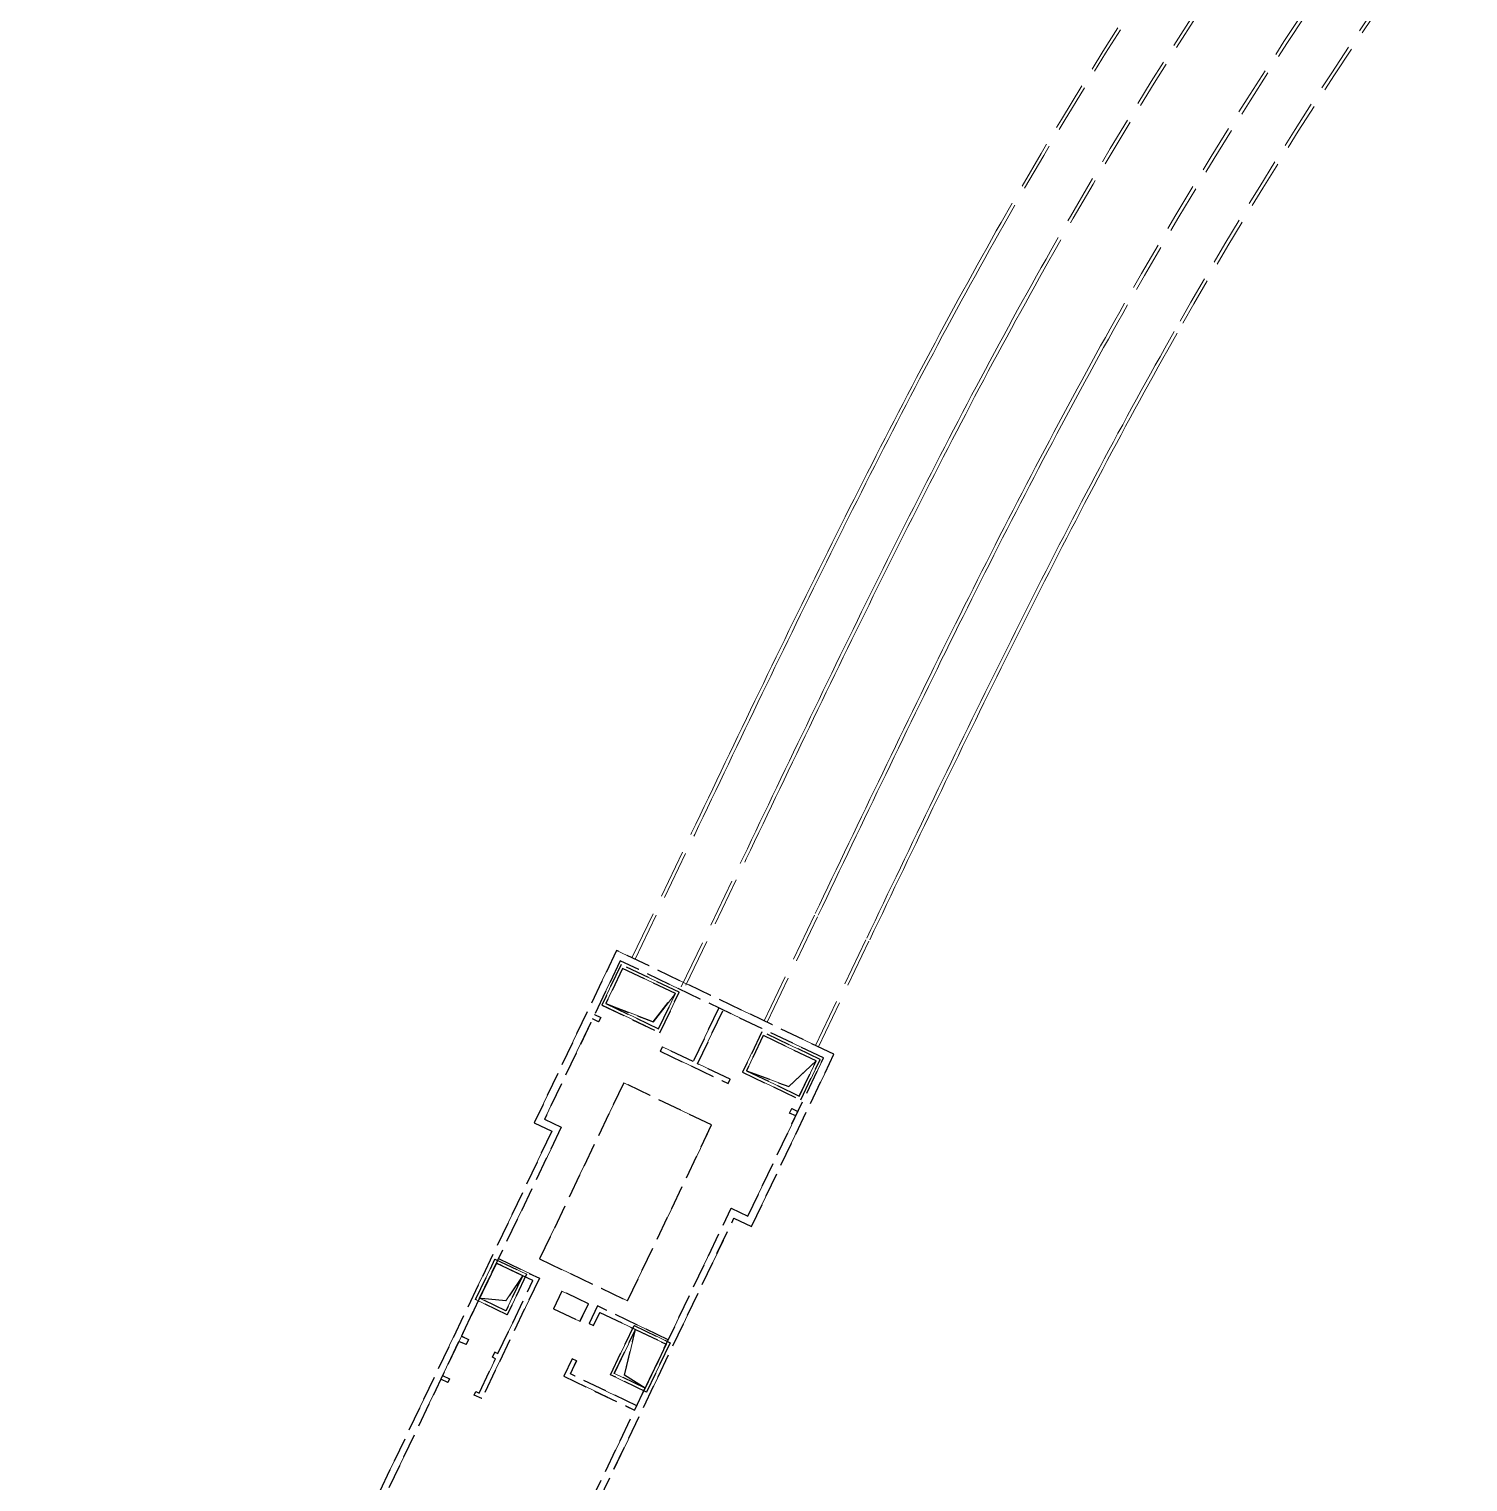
# Model space of a CAD drawing. Extents: x 0 to 531375, y 0 to 4335249.
# Drawn here: x 487414.3 to 487561.8, y 4323698 to 4323847.1 of the extents above; entities that cross this region are included whole.
import ezdxf

# ---------------------------------------------------------------- set-up
doc = ezdxf.new("R2010")
doc.units = 0
doc.linetypes.add('DASH', pattern=[0.35, 0.25, -0.1])
doc.layers.get('0').update_dxf_attribs({"lineweight": 15})
doc.layers.add('地铁', color=4, linetype='Continuous', lineweight=15)

# ---------------------------------------------------------------- blocks, each defined once
blk = doc.blocks.new('总图提取 2015 11 6')
at = {"layer": '地铁', "linetype": 'DASH', "lineweight": -3, "ltscale": 10}
for p, q in [((96515.68, 291337), (96507.23, 291319.31)), ((96537.97, 291326.35), (96515.68, 291337)), ((96516.06, 291335.93), (96508.3, 291319.69)), ((96516.15, 291335.55), (96514.17, 291331.4)), ((96516.29, 291335.15), (96514.57, 291331.54)), ((96536.9, 291325.97), (96516.06, 291335.93)), ((96522.11, 291332.71), (96516.15, 291335.55)), ((96521.71, 291332.57), (96516.29, 291335.15)), ((96519.44, 291329.68), (96521.71, 291332.57)), ((96519.98, 291328.96), (96521.71, 291332.57)), ((96520.13, 291328.56), (96522.11, 291332.71)), ((96513.43, 291330.43), (96514.06, 291330.13)), ((96514.17, 291331.4), (96520.13, 291328.56)), ((96514.57, 291331.54), (96519.98, 291328.96)), ((96514.57, 291331.54), (96519.44, 291329.68)), ((96526.16, 291331.1), (96523.53, 291325.6)), ((96523.98, 291325.38), (96526.61, 291330.89)), ((96513.84, 291329.68), (96513.21, 291329.98)), ((96514.06, 291330.13), (96513.84, 291329.68)), ((96530.59, 291328.66), (96528.61, 291324.51)), ((96530.73, 291328.26), (96529.01, 291324.65)), ((96536.55, 291325.81), (96530.59, 291328.66)), ((96536.15, 291325.67), (96530.73, 291328.26)), ((96520.38, 291327.11), (96520.16, 291326.66)), ((96520.16, 291326.66), (96527.11, 291323.34)), ((96523.53, 291325.6), (96520.38, 291327.11)), ((96529.14, 291309.73), (96536.9, 291325.97)), ((96529.52, 291308.67), (96537.97, 291326.35)), ((96527.32, 291323.79), (96523.98, 291325.38)), ((96528.61, 291324.51), (96534.56, 291321.66)), ((96529.01, 291324.65), (96534.42, 291322.06)), ((96529.01, 291324.65), (96533.34, 291323.04)), ((96533.34, 291323.04), (96536.15, 291325.67)), ((96534.42, 291322.06), (96536.15, 291325.67)), ((96534.56, 291321.66), (96536.55, 291325.81)), ((96516.41, 291323.41), (96507.79, 291305.36)), ((96525.43, 291319.1), (96516.41, 291323.41)), ((96527.11, 291323.34), (96527.32, 291323.79)), ((96533.42, 291320.32), (96533.64, 291320.77)), ((96534.06, 291320.02), (96533.42, 291320.32)), ((96533.64, 291320.77), (96534.27, 291320.47)), ((96509.04, 291318.45), (96455.43, 291206.25)), ((96510.01, 291318.87), (96455.8, 291205.41)), ((96507.23, 291319.31), (96509.04, 291318.45)), ((96508.3, 291319.69), (96510.01, 291318.87)), ((96516.81, 291301.05), (96525.43, 291319.1)), ((96484.35, 291220.39), (96527.43, 291310.55)), ((96485.24, 291220.63), (96527.71, 291309.53)), ((96527.43, 291310.55), (96529.14, 291309.73)), ((96527.71, 291309.53), (96529.52, 291308.67)), ((96501.23, 291301.18), (96503.21, 291305.33)), ((96503.21, 291305.33), (96506.46, 291303.78)), ((96503.57, 291305.38), (96507.76, 291303.38)), ((96507.79, 291305.36), (96516.81, 291301.05)), ((96503.35, 291304.93), (96499.77, 291297.44)), ((96501.63, 291301.32), (96503.35, 291304.93)), ((96503.35, 291304.93), (96506.06, 291303.64)), ((96507.1, 291303.14), (96503.35, 291304.93)), ((96506.06, 291303.64), (96504.32, 291301.04)), ((96506.06, 291303.64), (96504.33, 291300.03)), ((96506.46, 291303.78), (96504.47, 291299.63)), ((96507.76, 291303.38), (96501.86, 291291.02)), ((96503.52, 291295.65), (96507.1, 291303.14)), ((96510.08, 291302.05), (96509.22, 291300.24)), ((96512.79, 291300.76), (96510.08, 291302.05)), ((96504.47, 291299.63), (96501.23, 291301.18)), ((96504.33, 291300.03), (96501.63, 291301.32)), ((96504.32, 291301.04), (96501.63, 291301.32)), ((96511.92, 291298.95), (96512.79, 291300.76)), ((96509.22, 291300.24), (96511.92, 291298.95)), ((96513.72, 291300.53), (96512.86, 291298.73)), ((96513.31, 291298.51), (96513.95, 291299.87)), ((96520.98, 291297.06), (96513.72, 291300.53)), ((96513.95, 291299.87), (96520.77, 291296.61)), ((96512.86, 291298.73), (96513.31, 291298.51)), ((96515.05, 291293.47), (96517.47, 291298.52)), ((96515.45, 291293.61), (96517.61, 291298.12)), ((96516.49, 291293.44), (96517.61, 291298.12)), ((96517.47, 291298.52), (96521.17, 291296.75)), ((96517.61, 291298.12), (96520.77, 291296.61)), ((96499.51, 291296.9), (96497.83, 291293.38)), ((96500.24, 291296.56), (96499.51, 291296.9)), ((96499.77, 291297.44), (96500.5, 291297.1)), ((96500.5, 291297.1), (96500.24, 291296.56)), ((96520.77, 291296.61), (96517.75, 291290.3)), ((96520.77, 291296.61), (96518.61, 291292.1)), ((96521.17, 291296.75), (96518.75, 291291.7)), ((96501.58, 291291.59), (96503.26, 291295.11)), ((96502.94, 291295.26), (96503.2, 291295.8)), ((96503.26, 291295.11), (96502.94, 291295.26)), ((96503.2, 291295.8), (96503.52, 291295.65)), ((96511.13, 291295.12), (96510.27, 291293.31)), ((96510.94, 291293.55), (96511.58, 291294.9)), ((96511.58, 291294.9), (96511.13, 291295.12)), ((96497.83, 291293.38), (96498.56, 291293.04)), ((96510.27, 291293.31), (96517.53, 291289.84)), ((96517.75, 291290.3), (96510.94, 291293.55)), ((96518.75, 291291.7), (96515.05, 291293.47)), ((96518.61, 291292.1), (96515.45, 291293.61)), ((96518.61, 291292.1), (96516.49, 291293.44)), ((96498.38, 291292.68), (96497.66, 291293.02)), ((96498.56, 291293.04), (96498.38, 291292.68)), ((96501.09, 291291.38), (96501.26, 291291.74)), ((96501.26, 291291.74), (96501.58, 291291.59)), ((96501.86, 291291.02), (96501.09, 291291.38))]:
    blk.add_line(p, q, dxfattribs=at)
blk = doc.blocks.new('A$C1FB5052D')
blk.add_blockref('总图提取 2015 11 6', (-107044.53, -294821.73))
blk = doc.blocks.new('天津2000地铁')
at = {"layer": '地铁', "linetype": 'DASH', "ltscale": 20}
for p, q in [((-10490.4, -3411.81), (-10489.91, -3410.93)), ((-10490.1, -3411.98), (-10489.6, -3411.11)), ((-10489.91, -3410.93), (-10489.41, -3410.06)), ((-10489.6, -3411.11), (-10489.11, -3410.23)), ((-10491.38, -3413.57), (-10490.89, -3412.69)), ((-10491.08, -3413.74), (-10490.59, -3412.86)), ((-10490.89, -3412.69), (-10490.4, -3411.81)), ((-10490.59, -3412.86), (-10490.1, -3411.98)), ((-10491.87, -3414.45), (-10491.38, -3413.57)), ((-10491.57, -3414.62), (-10491.08, -3413.74)), ((-10485.3, -3414.68), (-10484.81, -3413.81)), ((-10485, -3414.85), (-10484.51, -3413.98)), ((-10484.81, -3413.81), (-10484.32, -3412.94)), ((-10484.51, -3413.98), (-10484.02, -3413.11)), ((-10492.84, -3416.21), (-10492.36, -3415.33)), ((-10492.54, -3416.38), (-10492.05, -3415.5)), ((-10492.36, -3415.33), (-10491.87, -3414.45)), ((-10492.05, -3415.5), (-10491.57, -3414.62)), ((-10486.27, -3416.41), (-10485.79, -3415.54)), ((-10485.97, -3416.58), (-10485.48, -3415.71)), ((-10485.79, -3415.54), (-10485.3, -3414.68)), ((-10485.48, -3415.71), (-10485, -3414.85)), ((-10493.81, -3417.97), (-10493.33, -3417.09)), ((-10493.5, -3418.14), (-10493.02, -3417.26)), ((-10493.33, -3417.09), (-10492.84, -3416.21)), ((-10493.02, -3417.26), (-10492.54, -3416.38)), ((-10487.24, -3418.15), (-10486.76, -3417.28)), ((-10486.76, -3417.28), (-10486.27, -3416.41)), ((-10486.45, -3417.45), (-10485.97, -3416.58)), ((-10494.29, -3418.86), (-10493.81, -3417.97)), ((-10493.98, -3419.02), (-10493.5, -3418.14)), ((-10487.72, -3419.02), (-10487.24, -3418.15)), ((-10487.41, -3419.19), (-10486.93, -3418.32)), ((-10486.93, -3418.32), (-10486.45, -3417.45)), ((-10477.24, -3419.22), (-10476.75, -3418.35)), ((-10476.94, -3419.39), (-10476.44, -3418.52)), ((-10495.24, -3420.62), (-10494.77, -3419.74)), ((-10494.94, -3420.79), (-10494.46, -3419.91)), ((-10494.77, -3419.74), (-10494.29, -3418.86)), ((-10494.46, -3419.91), (-10493.98, -3419.02)), ((-10488.67, -3420.77), (-10488.2, -3419.9)), ((-10488.36, -3420.94), (-10487.89, -3420.07)), ((-10488.2, -3419.9), (-10487.72, -3419.02)), ((-10487.89, -3420.07), (-10487.41, -3419.19)), ((-10478.23, -3420.97), (-10477.74, -3420.1)), ((-10477.92, -3421.14), (-10477.43, -3420.27)), ((-10477.74, -3420.1), (-10477.24, -3419.22)), ((-10477.43, -3420.27), (-10476.94, -3419.39)), ((-10496.19, -3422.4), (-10495.72, -3421.51)), ((-10495.89, -3422.56), (-10495.41, -3421.67)), ((-10495.72, -3421.51), (-10495.24, -3420.62)), ((-10495.41, -3421.67), (-10494.94, -3420.79)), ((-10489.62, -3422.52), (-10489.15, -3421.65)), ((-10489.31, -3422.69), (-10488.84, -3421.81)), ((-10489.15, -3421.65), (-10488.67, -3420.77)), ((-10488.84, -3421.81), (-10488.36, -3420.94)), ((-10478.72, -3421.85), (-10478.23, -3420.97)), ((-10478.41, -3422.02), (-10477.92, -3421.14)), ((-10472.15, -3422.09), (-10471.66, -3421.23)), ((-10471.84, -3422.27), (-10471.35, -3421.4)), ((-10497.14, -3424.17), (-10496.67, -3423.28)), ((-10496.67, -3423.28), (-10496.19, -3422.4)), ((-10496.36, -3423.45), (-10495.89, -3422.56)), ((-10490.09, -3423.4), (-10489.62, -3422.52)), ((-10489.79, -3423.56), (-10489.31, -3422.69)), ((-10479.69, -3423.61), (-10479.21, -3422.73)), ((-10479.39, -3423.78), (-10478.9, -3422.9)), ((-10479.21, -3422.73), (-10478.72, -3421.85)), ((-10478.9, -3422.9), (-10478.41, -3422.02)), ((-10473.12, -3423.83), (-10472.63, -3422.96)), ((-10472.82, -3424), (-10472.33, -3423.13)), ((-10472.63, -3422.96), (-10472.15, -3422.09)), ((-10472.33, -3423.13), (-10471.84, -3422.27)), ((-10497.61, -3425.06), (-10497.14, -3424.17)), ((-10497.3, -3425.22), (-10496.83, -3424.33)), ((-10496.83, -3424.33), (-10496.36, -3423.45)), ((-10491.03, -3425.15), (-10490.56, -3424.27)), ((-10490.73, -3425.32), (-10490.26, -3424.44)), ((-10490.56, -3424.27), (-10490.09, -3423.4)), ((-10490.26, -3424.44), (-10489.79, -3423.56)), ((-10480.66, -3425.37), (-10480.18, -3424.49)), ((-10480.35, -3425.54), (-10479.87, -3424.66)), ((-10480.18, -3424.49), (-10479.69, -3423.61)), ((-10479.87, -3424.66), (-10479.39, -3423.78)), ((-10474.09, -3425.57), (-10473.61, -3424.7)), ((-10473.61, -3424.7), (-10473.12, -3423.83)), ((-10473.3, -3424.87), (-10472.82, -3424)), ((-10498.54, -3426.84), (-10498.08, -3425.95)), ((-10498.23, -3427), (-10497.77, -3426.11)), ((-10498.08, -3425.95), (-10497.61, -3425.06)), ((-10497.77, -3426.11), (-10497.3, -3425.22)), ((-10491.97, -3426.91), (-10491.5, -3426.03)), ((-10491.66, -3427.07), (-10491.19, -3426.19)), ((-10491.5, -3426.03), (-10491.03, -3425.15)), ((-10491.19, -3426.19), (-10490.73, -3425.32)), ((-10481.62, -3427.14), (-10481.14, -3426.26)), ((-10481.14, -3426.26), (-10480.66, -3425.37)), ((-10480.84, -3426.42), (-10480.35, -3425.54)), ((-10474.57, -3426.44), (-10474.09, -3425.57)), ((-10474.26, -3426.61), (-10473.78, -3425.74)), ((-10473.78, -3425.74), (-10473.3, -3424.87)), ((-10499.47, -3428.62), (-10499.01, -3427.73)), ((-10499.01, -3427.73), (-10498.54, -3426.84)), ((-10498.7, -3427.89), (-10498.23, -3427)), ((-10492.44, -3427.79), (-10491.97, -3426.91)), ((-10492.13, -3427.95), (-10491.66, -3427.07)), ((-10482.1, -3428.02), (-10481.62, -3427.14)), ((-10481.79, -3428.19), (-10481.32, -3427.31)), ((-10481.32, -3427.31), (-10480.84, -3426.42)), ((-10475.53, -3428.18), (-10475.05, -3427.31)), ((-10475.22, -3428.35), (-10474.74, -3427.48)), ((-10475.05, -3427.31), (-10474.57, -3426.44)), ((-10474.74, -3427.48), (-10474.26, -3426.61)), ((-10499.94, -3429.51), (-10499.47, -3428.62)), ((-10499.63, -3429.67), (-10499.16, -3428.78)), ((-10499.16, -3428.78), (-10498.7, -3427.89)), ((-10493.36, -3429.55), (-10492.9, -3428.67)), ((-10493.05, -3429.71), (-10492.59, -3428.83)), ((-10492.9, -3428.67), (-10492.44, -3427.79)), ((-10492.59, -3428.83), (-10492.13, -3427.95)), ((-10483.05, -3429.79), (-10482.58, -3428.91)), ((-10482.75, -3429.96), (-10482.27, -3429.07)), ((-10482.58, -3428.91), (-10482.1, -3428.02)), ((-10482.27, -3429.07), (-10481.79, -3428.19)), ((-10476.48, -3429.93), (-10476.01, -3429.05)), ((-10476.17, -3430.1), (-10475.7, -3429.22)), ((-10476.01, -3429.05), (-10475.53, -3428.18)), ((-10475.7, -3429.22), (-10475.22, -3428.35)), ((-10500.86, -3431.29), (-10500.4, -3430.4)), ((-10500.55, -3431.45), (-10500.09, -3430.56)), ((-10500.4, -3430.4), (-10499.94, -3429.51)), ((-10500.09, -3430.56), (-10499.63, -3429.67)), ((-10494.29, -3431.32), (-10493.82, -3430.43)), ((-10493.97, -3431.48), (-10493.51, -3430.6)), ((-10493.82, -3430.43), (-10493.36, -3429.55)), ((-10493.51, -3430.6), (-10493.05, -3429.71)), ((-10484, -3431.57), (-10483.53, -3430.68)), ((-10483.53, -3430.68), (-10483.05, -3429.79)), ((-10483.22, -3430.84), (-10482.75, -3429.96)), ((-10476.95, -3430.8), (-10476.48, -3429.93)), ((-10476.65, -3430.97), (-10476.17, -3430.1)), ((-10501.78, -3433.08), (-10501.32, -3432.18)), ((-10501.32, -3432.18), (-10500.86, -3431.29)), ((-10501.01, -3432.34), (-10500.55, -3431.45)), ((-10495.2, -3433.09), (-10494.74, -3432.2)), ((-10494.74, -3432.2), (-10494.29, -3431.32)), ((-10494.43, -3432.36), (-10493.97, -3431.48)), ((-10484.47, -3432.45), (-10484, -3431.57)), ((-10484.16, -3432.62), (-10483.69, -3431.73)), ((-10483.69, -3431.73), (-10483.22, -3430.84)), ((-10477.9, -3432.56), (-10477.43, -3431.68)), ((-10477.59, -3432.72), (-10477.12, -3431.85)), ((-10477.43, -3431.68), (-10476.95, -3430.8)), ((-10477.12, -3431.85), (-10476.65, -3430.97)), ((-10502.23, -3433.97), (-10501.78, -3433.08)), ((-10501.92, -3434.13), (-10501.47, -3433.24)), ((-10501.47, -3433.24), (-10501.01, -3432.34)), ((-10495.66, -3433.97), (-10495.2, -3433.09)), ((-10495.35, -3434.13), (-10494.89, -3433.25)), ((-10494.89, -3433.25), (-10494.43, -3432.36)), ((-10485.41, -3434.23), (-10484.94, -3433.34)), ((-10485.1, -3434.39), (-10484.63, -3433.5)), ((-10484.94, -3433.34), (-10484.47, -3432.45)), ((-10484.63, -3433.5), (-10484.16, -3432.62)), ((-10478.84, -3434.31), (-10478.37, -3433.43)), ((-10478.53, -3434.48), (-10478.06, -3433.6)), ((-10478.37, -3433.43), (-10477.9, -3432.56)), ((-10478.06, -3433.6), (-10477.59, -3432.72)), ((-10503.15, -3435.76), (-10502.69, -3434.87)), ((-10502.83, -3435.92), (-10502.38, -3435.02)), ((-10502.69, -3434.87), (-10502.23, -3433.97)), ((-10502.38, -3435.02), (-10501.92, -3434.13)), ((-10496.57, -3435.74), (-10496.12, -3434.86)), ((-10496.26, -3435.9), (-10495.8, -3435.02)), ((-10496.12, -3434.86), (-10495.66, -3433.97)), ((-10495.8, -3435.02), (-10495.35, -3434.13)), ((-10486.34, -3436.01), (-10485.88, -3435.12)), ((-10485.88, -3435.12), (-10485.41, -3434.23)), ((-10485.57, -3435.28), (-10485.1, -3434.39)), ((-10479.77, -3436.07), (-10479.3, -3435.19)), ((-10479.3, -3435.19), (-10478.84, -3434.31)), ((-10478.99, -3435.36), (-10478.53, -3434.48)), ((-10504.05, -3437.55), (-10503.6, -3436.66)), ((-10503.6, -3436.66), (-10503.15, -3435.76)), ((-10503.29, -3436.81), (-10502.83, -3435.92)), ((-10497.48, -3437.52), (-10497.02, -3436.63)), ((-10497.02, -3436.63), (-10496.57, -3435.74)), ((-10496.71, -3436.79), (-10496.26, -3435.9)), ((-10486.81, -3436.9), (-10486.34, -3436.01)), ((-10486.5, -3437.06), (-10486.03, -3436.17)), ((-10486.03, -3436.17), (-10485.57, -3435.28)), ((-10480.23, -3436.95), (-10479.77, -3436.07)), ((-10479.92, -3437.12), (-10479.46, -3436.24)), ((-10479.46, -3436.24), (-10478.99, -3435.36)), ((-10504.5, -3438.45), (-10504.05, -3437.55)), ((-10504.19, -3438.6), (-10503.74, -3437.71)), ((-10503.74, -3437.71), (-10503.29, -3436.81)), ((-10497.93, -3438.41), (-10497.48, -3437.52)), ((-10497.62, -3438.57), (-10497.17, -3437.68)), ((-10497.17, -3437.68), (-10496.71, -3436.79)), ((-10487.73, -3438.68), (-10487.27, -3437.79)), ((-10487.42, -3438.84), (-10486.96, -3437.95)), ((-10487.27, -3437.79), (-10486.81, -3436.9)), ((-10486.96, -3437.95), (-10486.5, -3437.06)), ((-10481.16, -3438.72), (-10480.7, -3437.84)), ((-10480.85, -3438.88), (-10480.39, -3438)), ((-10480.7, -3437.84), (-10480.23, -3436.95)), ((-10480.39, -3438), (-10479.92, -3437.12)), ((-10505.4, -3440.24), (-10504.95, -3439.34)), ((-10505.09, -3440.4), (-10504.64, -3439.5)), ((-10504.95, -3439.34), (-10504.5, -3438.45)), ((-10504.64, -3439.5), (-10504.19, -3438.6)), ((-10498.83, -3440.19), (-10498.38, -3439.3)), ((-10498.52, -3440.34), (-10498.07, -3439.46)), ((-10498.38, -3439.3), (-10497.93, -3438.41)), ((-10498.07, -3439.46), (-10497.62, -3438.57)), ((-10488.65, -3440.47), (-10488.19, -3439.58)), ((-10488.19, -3439.58), (-10487.73, -3438.68)), ((-10487.88, -3439.74), (-10487.42, -3438.84)), ((-10482.08, -3440.49), (-10481.62, -3439.6)), ((-10481.62, -3439.6), (-10481.16, -3438.72)), ((-10481.31, -3439.76), (-10480.85, -3438.88)), ((-10506.3, -3442.04), (-10505.85, -3441.14)), ((-10505.85, -3441.14), (-10505.4, -3440.24)), ((-10505.54, -3441.29), (-10505.09, -3440.4)), ((-10499.73, -3441.97), (-10499.28, -3441.08)), ((-10499.28, -3441.08), (-10498.83, -3440.19)), ((-10498.97, -3441.23), (-10498.52, -3440.34)), ((-10489.11, -3441.36), (-10488.65, -3440.47)), ((-10488.8, -3441.52), (-10488.34, -3440.63)), ((-10488.34, -3440.63), (-10487.88, -3439.74)), ((-10482.54, -3441.37), (-10482.08, -3440.49)), ((-10482.23, -3441.53), (-10481.77, -3440.65)), ((-10481.77, -3440.65), (-10481.31, -3439.76)), ((-10506.75, -3442.93), (-10506.3, -3442.04)), ((-10506.43, -3443.09), (-10505.99, -3442.19)), ((-10505.99, -3442.19), (-10505.54, -3441.3)), ((-10500.17, -3442.86), (-10499.73, -3441.97)), ((-10499.86, -3443.02), (-10499.41, -3442.13)), ((-10499.41, -3442.13), (-10498.97, -3441.23)), ((-10490.02, -3443.15), (-10489.57, -3442.25)), ((-10489.71, -3443.31), (-10489.26, -3442.41)), ((-10489.57, -3442.25), (-10489.11, -3441.36)), ((-10489.26, -3442.41), (-10488.8, -3441.52)), ((-10483.45, -3443.14), (-10482.99, -3442.26)), ((-10483.14, -3443.3), (-10482.68, -3442.42)), ((-10482.99, -3442.26), (-10482.54, -3441.37)), ((-10482.68, -3442.42), (-10482.23, -3441.53)), ((-10507.64, -3444.73), (-10507.19, -3443.83)), ((-10507.32, -3444.89), (-10506.88, -3443.99)), ((-10507.19, -3443.83), (-10506.75, -3442.93)), ((-10506.88, -3443.99), (-10506.43, -3443.09)), ((-10501.06, -3444.64), (-10500.62, -3443.75)), ((-10500.75, -3444.8), (-10500.31, -3443.91)), ((-10500.62, -3443.75), (-10500.17, -3442.86)), ((-10500.31, -3443.91), (-10499.86, -3443.02)), ((-10490.93, -3444.94), (-10490.48, -3444.04)), ((-10490.48, -3444.04), (-10490.02, -3443.15)), ((-10490.17, -3444.2), (-10489.71, -3443.31)), ((-10484.36, -3444.92), (-10483.9, -3444.03)), ((-10483.9, -3444.03), (-10483.45, -3443.14)), ((-10483.59, -3444.19), (-10483.14, -3443.3)), ((-10508.53, -3446.53), (-10508.08, -3445.63)), ((-10508.08, -3445.63), (-10507.64, -3444.73)), ((-10507.77, -3445.78), (-10507.32, -3444.89)), ((-10501.95, -3446.43), (-10501.51, -3445.54)), ((-10501.51, -3445.54), (-10501.06, -3444.64)), ((-10501.19, -3445.69), (-10500.75, -3444.8)), ((-10491.39, -3445.83), (-10490.93, -3444.94)), ((-10491.07, -3445.99), (-10490.62, -3445.1)), ((-10490.62, -3445.1), (-10490.17, -3444.2)), ((-10484.81, -3445.8), (-10484.36, -3444.92)), ((-10484.5, -3445.96), (-10484.05, -3445.07)), ((-10484.05, -3445.07), (-10483.59, -3444.19)), ((-10508.97, -3447.43), (-10508.53, -3446.53)), ((-10508.65, -3447.58), (-10508.21, -3446.68)), ((-10508.21, -3446.68), (-10507.77, -3445.78)), ((-10502.39, -3447.32), (-10501.95, -3446.43)), ((-10502.08, -3447.48), (-10501.64, -3446.58)), ((-10501.64, -3446.58), (-10501.19, -3445.69)), ((-10492.29, -3447.63), (-10491.84, -3446.73)), ((-10491.97, -3447.78), (-10491.52, -3446.89)), ((-10491.84, -3446.73), (-10491.39, -3445.83)), ((-10491.52, -3446.89), (-10491.07, -3445.99)), ((-10485.71, -3447.58), (-10485.26, -3446.69)), ((-10485.4, -3447.74), (-10484.95, -3446.85)), ((-10485.26, -3446.69), (-10484.81, -3445.8)), ((-10484.95, -3446.85), (-10484.5, -3445.96)), ((-10509.85, -3449.23), (-10509.41, -3448.33)), ((-10509.54, -3449.38), (-10509.1, -3448.48)), ((-10509.41, -3448.33), (-10508.97, -3447.43)), ((-10509.1, -3448.48), (-10508.65, -3447.58)), ((-10503.28, -3449.11), (-10502.84, -3448.22)), ((-10502.96, -3449.27), (-10502.52, -3448.37)), ((-10502.84, -3448.22), (-10502.39, -3447.32)), ((-10502.52, -3448.37), (-10502.08, -3447.48)), ((-10493.19, -3449.42), (-10492.74, -3448.52)), ((-10492.74, -3448.52), (-10492.29, -3447.63)), ((-10492.42, -3448.68), (-10491.97, -3447.78)), ((-10486.61, -3449.36), (-10486.16, -3448.47)), ((-10486.3, -3449.52), (-10485.85, -3448.63)), ((-10486.16, -3448.47), (-10485.71, -3447.58)), ((-10485.85, -3448.63), (-10485.4, -3447.74)), ((-10510.73, -3451.03), (-10510.29, -3450.13)), ((-10510.29, -3450.13), (-10509.85, -3449.23)), ((-10509.98, -3450.28), (-10509.54, -3449.38)), ((-10504.16, -3450.9), (-10503.72, -3450.01)), ((-10503.72, -3450.01), (-10503.28, -3449.11)), ((-10503.4, -3450.16), (-10502.96, -3449.27)), ((-10493.63, -3450.32), (-10493.19, -3449.42)), ((-10493.32, -3450.48), (-10492.87, -3449.58)), ((-10492.87, -3449.58), (-10492.42, -3448.68)), ((-10487.06, -3450.25), (-10486.61, -3449.36)), ((-10486.75, -3450.41), (-10486.3, -3449.52)), ((-10511.17, -3451.93), (-10510.73, -3451.03)), ((-10510.86, -3452.08), (-10510.42, -3451.18)), ((-10510.42, -3451.18), (-10509.98, -3450.28)), ((-10504.6, -3451.8), (-10504.16, -3450.9)), ((-10504.28, -3451.95), (-10503.84, -3451.06)), ((-10503.84, -3451.06), (-10503.4, -3450.16)), ((-10494.53, -3452.12), (-10494.08, -3451.22)), ((-10494.21, -3452.27), (-10493.77, -3451.37)), ((-10494.08, -3451.22), (-10493.63, -3450.32)), ((-10493.77, -3451.37), (-10493.32, -3450.48)), ((-10487.95, -3452.03), (-10487.51, -3451.14)), ((-10487.64, -3452.19), (-10487.19, -3451.3)), ((-10487.51, -3451.14), (-10487.06, -3450.25)), ((-10487.19, -3451.3), (-10486.75, -3450.41)), ((-10512.05, -3453.73), (-10511.61, -3452.83)), ((-10511.73, -3453.88), (-10511.3, -3452.98)), ((-10511.61, -3452.83), (-10511.17, -3451.93)), ((-10511.3, -3452.98), (-10510.86, -3452.08)), ((-10505.47, -3453.59), (-10505.04, -3452.7)), ((-10505.16, -3453.75), (-10504.72, -3452.85)), ((-10505.04, -3452.7), (-10504.6, -3451.8)), ((-10504.72, -3452.85), (-10504.28, -3451.95)), ((-10495.42, -3453.91), (-10494.97, -3453.01)), ((-10494.97, -3453.01), (-10494.53, -3452.12)), ((-10494.66, -3453.17), (-10494.21, -3452.27)), ((-10488.84, -3453.82), (-10488.4, -3452.93)), ((-10488.53, -3453.97), (-10488.08, -3453.08)), ((-10488.4, -3452.93), (-10487.95, -3452.03)), ((-10488.08, -3453.08), (-10487.64, -3452.19)), ((-10512.48, -3454.63), (-10512.05, -3453.73)), ((-10512.17, -3454.79), (-10511.73, -3453.88)), ((-10506.35, -3455.39), (-10505.91, -3454.49)), ((-10505.91, -3454.49), (-10505.47, -3453.59)), ((-10505.6, -3454.64), (-10505.16, -3453.75)), ((-10495.86, -3454.81), (-10495.42, -3453.91)), ((-10495.55, -3454.97), (-10495.1, -3454.07)), ((-10495.1, -3454.07), (-10494.66, -3453.17)), ((-10489.29, -3454.71), (-10488.84, -3453.82)), ((-10488.97, -3454.87), (-10488.53, -3453.97)), ((-10513.36, -3456.44), (-10512.92, -3455.53)), ((-10513.04, -3456.59), (-10512.61, -3455.69)), ((-10512.92, -3455.53), (-10512.48, -3454.63)), ((-10512.61, -3455.69), (-10512.17, -3454.79)), ((-10506.78, -3456.29), (-10506.35, -3455.39)), ((-10506.47, -3456.44), (-10506.03, -3455.54)), ((-10506.03, -3455.54), (-10505.6, -3454.64)), ((-10496.74, -3456.61), (-10496.3, -3455.71)), ((-10496.43, -3456.77), (-10495.99, -3455.87)), ((-10496.3, -3455.71), (-10495.86, -3454.81)), ((-10495.99, -3455.87), (-10495.55, -3454.97)), ((-10490.17, -3456.5), (-10489.73, -3455.61)), ((-10489.86, -3456.66), (-10489.41, -3455.76)), ((-10489.73, -3455.61), (-10489.29, -3454.71)), ((-10489.41, -3455.76), (-10488.97, -3454.87)), ((-10514.23, -3458.24), (-10513.79, -3457.34)), ((-10513.91, -3458.39), (-10513.48, -3457.49)), ((-10513.79, -3457.34), (-10513.36, -3456.44)), ((-10513.48, -3457.49), (-10513.04, -3456.59)), ((-10507.66, -3458.08), (-10507.22, -3457.18)), ((-10507.34, -3458.23), (-10506.91, -3457.34)), ((-10507.22, -3457.18), (-10506.78, -3456.29)), ((-10506.91, -3457.34), (-10506.47, -3456.44)), ((-10497.63, -3458.41), (-10497.19, -3457.51)), ((-10497.19, -3457.51), (-10496.74, -3456.61)), ((-10496.87, -3457.67), (-10496.43, -3456.77)), ((-10491.05, -3458.29), (-10490.61, -3457.4)), ((-10490.74, -3458.45), (-10490.3, -3457.55)), ((-10490.61, -3457.4), (-10490.17, -3456.5)), ((-10490.3, -3457.55), (-10489.86, -3456.66)), ((-10514.66, -3459.14), (-10514.23, -3458.24)), ((-10514.35, -3459.29), (-10513.91, -3458.39)), ((-10508.52, -3459.88), (-10508.09, -3458.98)), ((-10508.09, -3458.98), (-10507.66, -3458.08)), ((-10507.78, -3459.13), (-10507.34, -3458.23)), ((-10498.07, -3459.31), (-10497.63, -3458.41)), ((-10497.75, -3459.47), (-10497.31, -3458.57)), ((-10497.31, -3458.57), (-10496.87, -3457.67)), ((-10491.49, -3459.19), (-10491.05, -3458.29)), ((-10491.18, -3459.34), (-10490.74, -3458.45)), ((-10515.53, -3460.95), (-10515.1, -3460.04)), ((-10515.22, -3461.1), (-10514.78, -3460.2)), ((-10515.1, -3460.04), (-10514.66, -3459.14)), ((-10514.78, -3460.2), (-10514.35, -3459.29)), ((-10508.96, -3460.78), (-10508.52, -3459.88)), ((-10508.64, -3460.93), (-10508.21, -3460.03)), ((-10508.21, -3460.03), (-10507.78, -3459.13)), ((-10498.94, -3461.11), (-10498.5, -3460.21)), ((-10498.63, -3461.27), (-10498.19, -3460.37)), ((-10498.5, -3460.21), (-10498.07, -3459.31)), ((-10498.19, -3460.37), (-10497.75, -3459.47)), ((-10492.37, -3460.98), (-10491.93, -3460.08)), ((-10492.05, -3461.13), (-10491.62, -3460.24)), ((-10491.93, -3460.08), (-10491.49, -3459.19)), ((-10491.62, -3460.24), (-10491.18, -3459.34)), ((-10516.4, -3462.75), (-10515.97, -3461.85)), ((-10516.08, -3462.9), (-10515.65, -3462)), ((-10515.97, -3461.85), (-10515.53, -3460.95)), ((-10515.65, -3462), (-10515.22, -3461.1)), ((-10509.83, -3462.58), (-10509.39, -3461.68)), ((-10509.51, -3462.73), (-10509.08, -3461.83)), ((-10509.39, -3461.68), (-10508.96, -3460.78)), ((-10509.08, -3461.83), (-10508.64, -3460.93)), ((-10499.82, -3462.92), (-10499.38, -3462.02)), ((-10499.38, -3462.02), (-10498.94, -3461.11)), ((-10499.07, -3462.17), (-10498.63, -3461.27)), ((-10493.24, -3462.77), (-10492.81, -3461.88)), ((-10492.93, -3462.93), (-10492.49, -3462.03)), ((-10492.81, -3461.88), (-10492.37, -3460.98)), ((-10492.49, -3462.03), (-10492.05, -3461.13)), ((-10516.83, -3463.65), (-10516.4, -3462.75)), ((-10516.52, -3463.8), (-10516.08, -3462.9)), ((-10510.69, -3464.38), (-10510.26, -3463.48)), ((-10510.26, -3463.48), (-10509.83, -3462.58)), ((-10509.94, -3463.63), (-10509.51, -3462.73)), ((-10500.26, -3463.82), (-10499.82, -3462.92)), ((-10499.94, -3463.97), (-10499.5, -3463.07)), ((-10499.5, -3463.07), (-10499.07, -3462.17)), ((-10493.68, -3463.67), (-10493.24, -3462.77)), ((-10493.37, -3463.82), (-10492.93, -3462.93)), ((-10517.7, -3465.46), (-10517.26, -3464.56)), ((-10517.38, -3465.61), (-10516.95, -3464.71)), ((-10517.26, -3464.56), (-10516.83, -3463.65)), ((-10516.95, -3464.71), (-10516.52, -3463.8)), ((-10511.12, -3465.28), (-10510.69, -3464.38)), ((-10510.81, -3465.43), (-10510.38, -3464.53)), ((-10510.38, -3464.53), (-10509.94, -3463.63)), ((-10501.13, -3465.62), (-10500.69, -3464.72)), ((-10500.81, -3465.77), (-10500.38, -3464.87)), ((-10500.69, -3464.72), (-10500.26, -3463.82)), ((-10500.38, -3464.87), (-10499.94, -3463.97)), ((-10494.55, -3465.47), (-10494.12, -3464.57)), ((-10494.24, -3465.62), (-10493.8, -3464.72)), ((-10494.12, -3464.57), (-10493.68, -3463.67)), ((-10493.8, -3464.72), (-10493.37, -3463.82)), ((-10518.56, -3467.26), (-10518.13, -3466.36)), ((-10518.24, -3467.41), (-10517.81, -3466.51)), ((-10518.13, -3466.36), (-10517.7, -3465.46)), ((-10517.81, -3466.51), (-10517.38, -3465.61)), ((-10511.99, -3467.08), (-10511.56, -3466.18)), ((-10511.67, -3467.23), (-10511.24, -3466.33)), ((-10511.56, -3466.18), (-10511.12, -3465.28)), ((-10511.24, -3466.33), (-10510.81, -3465.43)), ((-10502, -3467.43), (-10501.56, -3466.52)), ((-10501.56, -3466.52), (-10501.13, -3465.62)), ((-10501.25, -3466.68), (-10500.81, -3465.77)), ((-10495.42, -3467.26), (-10494.99, -3466.37)), ((-10495.11, -3467.42), (-10494.67, -3466.52)), ((-10494.99, -3466.37), (-10494.55, -3465.47)), ((-10494.67, -3466.52), (-10494.24, -3465.62)), ((-10518.99, -3468.17), (-10518.56, -3467.26)), ((-10518.68, -3468.32), (-10518.24, -3467.41)), ((-10512.85, -3468.89), (-10512.42, -3467.98)), ((-10512.42, -3467.98), (-10511.99, -3467.08)), ((-10512.1, -3468.14), (-10511.67, -3467.23)), ((-10502.43, -3468.33), (-10502, -3467.43)), ((-10502.12, -3468.48), (-10501.68, -3467.58)), ((-10501.68, -3467.58), (-10501.25, -3466.68)), ((-10495.86, -3468.16), (-10495.42, -3467.26)), ((-10495.54, -3468.32), (-10495.11, -3467.42)), ((-10519.86, -3469.97), (-10519.42, -3469.07)), ((-10519.54, -3470.12), (-10519.11, -3469.22)), ((-10519.42, -3469.07), (-10518.99, -3468.17)), ((-10519.11, -3469.22), (-10518.68, -3468.32)), ((-10513.28, -3469.79), (-10512.85, -3468.89)), ((-10512.97, -3469.94), (-10512.54, -3469.04)), ((-10512.54, -3469.04), (-10512.1, -3468.14)), ((-10503.3, -3470.13), (-10502.87, -3469.23)), ((-10502.98, -3470.28), (-10502.55, -3469.38)), ((-10502.87, -3469.23), (-10502.43, -3468.33)), ((-10502.55, -3469.38), (-10502.12, -3468.48)), ((-10496.73, -3469.96), (-10496.29, -3469.06)), ((-10496.41, -3470.12), (-10495.98, -3469.22)), ((-10496.29, -3469.06), (-10495.86, -3468.16)), ((-10495.98, -3469.22), (-10495.54, -3468.32)), ((-10520.72, -3471.78), (-10520.29, -3470.87)), ((-10520.29, -3470.87), (-10519.86, -3469.97)), ((-10519.97, -3471.02), (-10519.54, -3470.12)), ((-10514.15, -3471.59), (-10513.71, -3470.69)), ((-10513.83, -3471.74), (-10513.4, -3470.84)), ((-10513.71, -3470.69), (-10513.28, -3469.79)), ((-10513.4, -3470.84), (-10512.97, -3469.94)), ((-10503.73, -3471.03), (-10503.3, -3470.13)), ((-10503.42, -3471.19), (-10502.98, -3470.28)), ((-10497.59, -3471.76), (-10497.16, -3470.86)), ((-10497.16, -3470.86), (-10496.73, -3469.96)), ((-10496.84, -3471.01), (-10496.41, -3470.12)), ((-10521.15, -3472.68), (-10520.72, -3471.78)), ((-10520.83, -3472.83), (-10520.4, -3471.93)), ((-10520.4, -3471.93), (-10519.97, -3471.02)), ((-10515.01, -3473.4), (-10514.58, -3472.49)), ((-10514.58, -3472.49), (-10514.15, -3471.59)), ((-10514.26, -3472.64), (-10513.83, -3471.74)), ((-10504.6, -3472.84), (-10504.17, -3471.94)), ((-10504.28, -3472.99), (-10503.85, -3472.09)), ((-10504.17, -3471.94), (-10503.73, -3471.03)), ((-10503.85, -3472.09), (-10503.42, -3471.19)), ((-10498.03, -3472.66), (-10497.59, -3471.76)), ((-10497.71, -3472.82), (-10497.28, -3471.92)), ((-10497.28, -3471.92), (-10496.84, -3471.01)), ((-10527.27, -3485.48), (-10521.15, -3472.68)), ((-10526.95, -3485.63), (-10520.83, -3472.83)), ((-10515.44, -3474.3), (-10515.01, -3473.4)), ((-10515.12, -3474.45), (-10514.69, -3473.55)), ((-10514.69, -3473.55), (-10514.26, -3472.64)), ((-10505.46, -3474.64), (-10505.03, -3473.74)), ((-10505.15, -3474.8), (-10504.71, -3473.89)), ((-10505.03, -3473.74), (-10504.6, -3472.84)), ((-10504.71, -3473.89), (-10504.28, -3472.99)), ((-10498.89, -3474.47), (-10498.46, -3473.56)), ((-10498.57, -3474.62), (-10498.14, -3473.72)), ((-10498.46, -3473.56), (-10498.03, -3472.66)), ((-10498.14, -3473.72), (-10497.71, -3472.82)), ((-10522.21, -3488.46), (-10515.87, -3475.2)), ((-10521.75, -3488.31), (-10515.55, -3475.35)), ((-10515.87, -3475.2), (-10515.44, -3474.3)), ((-10515.55, -3475.35), (-10515.12, -3474.45)), ((-10505.89, -3475.55), (-10505.46, -3474.64)), ((-10505.58, -3475.7), (-10505.15, -3474.8)), ((-10499.75, -3476.27), (-10499.32, -3475.37)), ((-10499.32, -3475.37), (-10498.89, -3474.47)), ((-10499.01, -3475.52), (-10498.57, -3474.62)), ((-10506.76, -3477.35), (-10506.33, -3476.45)), ((-10506.44, -3477.5), (-10506.01, -3476.6)), ((-10506.33, -3476.45), (-10505.89, -3475.55)), ((-10506.01, -3476.6), (-10505.58, -3475.7)), ((-10500.19, -3477.17), (-10499.75, -3476.27)), ((-10499.87, -3477.32), (-10499.44, -3476.42)), ((-10499.44, -3476.42), (-10499.01, -3475.52)), ((-10507.62, -3479.16), (-10507.19, -3478.25)), ((-10507.3, -3479.31), (-10506.87, -3478.41)), ((-10507.19, -3478.25), (-10506.76, -3477.35)), ((-10506.87, -3478.41), (-10506.44, -3477.5)), ((-10501.05, -3478.97), (-10500.62, -3478.07)), ((-10500.73, -3479.12), (-10500.3, -3478.22)), ((-10500.62, -3478.07), (-10500.19, -3477.17)), ((-10500.3, -3478.22), (-10499.87, -3477.32)), ((-10508.05, -3480.06), (-10507.62, -3479.16)), ((-10507.74, -3480.21), (-10507.3, -3479.31)), ((-10501.91, -3480.78), (-10501.48, -3479.87)), ((-10501.48, -3479.87), (-10501.05, -3478.97)), ((-10501.16, -3480.03), (-10500.73, -3479.12)), ((-10513.73, -3491.95), (-10508.48, -3480.96)), ((-10513.42, -3492.1), (-10508.17, -3481.11)), ((-10508.48, -3480.96), (-10508.05, -3480.06)), ((-10508.17, -3481.11), (-10507.74, -3480.21)), ((-10502.34, -3481.68), (-10501.91, -3480.78)), ((-10502.03, -3481.83), (-10501.59, -3480.93)), ((-10501.59, -3480.93), (-10501.16, -3480.03)), ((-10503.2, -3483.48), (-10502.77, -3482.58)), ((-10502.89, -3483.63), (-10502.46, -3482.73)), ((-10502.77, -3482.58), (-10502.34, -3481.68)), ((-10502.46, -3482.73), (-10502.03, -3481.83)), ((-10508.45, -3494.47), (-10503.2, -3483.48)), ((-10508.14, -3494.62), (-10502.89, -3483.63)), ((-10528.85, -3484.73), (-10537.29, -3502.41)), ((-10528.47, -3485.79), (-10536.23, -3502.04)), ((-10506.56, -3495.38), (-10528.85, -3484.73)), ((-10507.62, -3495.75), (-10528.47, -3485.79)), ((-10528.37, -3486.17), (-10530.36, -3490.32)), ((-10528.23, -3486.57), (-10529.96, -3490.18)), ((-10522.42, -3489.02), (-10528.37, -3486.17)), ((-10522.82, -3489.16), (-10528.23, -3486.57)), ((-10530.36, -3490.32), (-10524.4, -3493.17)), ((-10529.96, -3490.18), (-10524.54, -3492.77)), ((-10529.96, -3490.18), (-10525.08, -3492.04)), ((-10525.08, -3492.04), (-10522.82, -3489.16)), ((-10524.54, -3492.77), (-10522.82, -3489.16)), ((-10524.4, -3493.17), (-10522.42, -3489.02)), ((-10530.68, -3492.05), (-10531.31, -3491.75)), ((-10531.1, -3491.3), (-10530.47, -3491.6)), ((-10530.47, -3491.6), (-10530.68, -3492.05)), ((-10518.36, -3490.62), (-10520.99, -3496.13)), ((-10520.54, -3496.34), (-10517.91, -3490.84)), ((-10513.94, -3493.07), (-10515.92, -3497.22)), ((-10507.98, -3495.92), (-10513.94, -3493.07)), ((-10524.15, -3494.62), (-10524.37, -3495.07)), ((-10520.99, -3496.13), (-10524.15, -3494.62)), ((-10513.79, -3493.47), (-10515.52, -3497.08)), ((-10508.38, -3496.06), (-10513.79, -3493.47)), ((-10524.37, -3495.07), (-10517.42, -3498.39)), ((-10515.38, -3511.99), (-10507.62, -3495.75)), ((-10515.01, -3513.06), (-10506.56, -3495.38)), ((-10511.19, -3498.68), (-10508.38, -3496.06)), ((-10510.1, -3499.67), (-10508.38, -3496.06)), ((-10509.96, -3500.07), (-10507.98, -3495.92)), ((-10517.2, -3497.94), (-10520.54, -3496.34)), ((-10515.92, -3497.22), (-10509.96, -3500.07)), ((-10515.52, -3497.08), (-10510.1, -3499.67)), ((-10515.52, -3497.08), (-10511.19, -3498.68)), ((-10528.12, -3498.32), (-10536.74, -3516.37)), ((-10519.1, -3502.63), (-10528.12, -3498.32)), ((-10517.42, -3498.39), (-10517.2, -3497.94)), ((-10536.23, -3502.04), (-10534.51, -3502.86)), ((-10511.1, -3501.41), (-10510.89, -3500.96)), ((-10510.47, -3501.71), (-10511.1, -3501.41)), ((-10510.89, -3500.96), (-10510.25, -3501.26)), ((-10535.49, -3503.28), (-10589.1, -3615.48)), ((-10534.51, -3502.86), (-10588.72, -3616.32)), ((-10537.29, -3502.41), (-10535.49, -3503.28)), ((-10527.72, -3520.68), (-10519.1, -3502.63)), ((-10560.18, -3601.34), (-10517.1, -3511.18)), ((-10517.1, -3511.18), (-10515.38, -3511.99)), ((-10559.29, -3601.1), (-10516.81, -3512.2)), ((-10516.81, -3512.2), (-10515.01, -3513.06)), ((-10541.17, -3516.8), (-10544.75, -3524.28)), ((-10543.3, -3520.55), (-10541.32, -3516.4)), ((-10542.9, -3520.4), (-10541.17, -3516.8)), ((-10541.32, -3516.4), (-10538.07, -3517.95)), ((-10541.17, -3516.8), (-10538.47, -3518.09)), ((-10537.43, -3518.58), (-10541.17, -3516.8)), ((-10540.96, -3516.34), (-10536.76, -3518.35)), ((-10536.74, -3516.37), (-10527.72, -3520.68)), ((-10536.76, -3518.35), (-10542.67, -3530.71)), ((-10541.01, -3526.07), (-10537.43, -3518.58)), ((-10538.47, -3518.09), (-10540.21, -3520.68)), ((-10538.47, -3518.09), (-10540.19, -3521.7)), ((-10538.07, -3517.95), (-10540.05, -3522.1)), ((-10534.45, -3519.68), (-10535.31, -3521.48)), ((-10531.74, -3520.97), (-10534.45, -3519.68)), ((-10540.05, -3522.1), (-10543.3, -3520.55)), ((-10540.19, -3521.7), (-10542.9, -3520.4)), ((-10540.21, -3520.68), (-10542.9, -3520.4)), ((-10535.31, -3521.48), (-10532.6, -3522.78)), ((-10532.6, -3522.78), (-10531.74, -3520.97)), ((-10530.81, -3521.19), (-10531.67, -3523)), ((-10523.54, -3524.66), (-10530.81, -3521.19)), ((-10531.67, -3523), (-10531.22, -3523.21)), ((-10531.22, -3523.21), (-10530.57, -3521.86)), ((-10530.57, -3521.86), (-10523.76, -3525.12)), ((-10544.75, -3524.28), (-10544.03, -3524.63)), ((-10544.03, -3524.63), (-10544.29, -3525.17)), ((-10529.47, -3528.26), (-10527.06, -3523.21)), ((-10529.07, -3528.12), (-10526.92, -3523.61)), ((-10528.03, -3528.29), (-10526.92, -3523.61)), ((-10527.06, -3523.21), (-10523.36, -3524.97)), ((-10526.92, -3523.61), (-10523.76, -3525.12)), ((-10545.01, -3524.83), (-10546.69, -3528.35)), ((-10544.29, -3525.17), (-10545.01, -3524.83)), ((-10541.58, -3526.46), (-10541.32, -3525.92)), ((-10541.32, -3525.92), (-10541.01, -3526.07)), ((-10523.76, -3525.12), (-10526.78, -3531.43)), ((-10523.76, -3525.12), (-10525.92, -3529.63)), ((-10523.36, -3524.97), (-10525.77, -3530.03)), ((-10542.95, -3530.13), (-10541.27, -3526.62)), ((-10541.27, -3526.62), (-10541.58, -3526.46)), ((-10533.39, -3526.61), (-10534.26, -3528.41)), ((-10533.59, -3528.18), (-10532.94, -3526.82)), ((-10532.94, -3526.82), (-10533.39, -3526.61)), ((-10546.14, -3529.05), (-10546.86, -3528.71)), ((-10546.69, -3528.35), (-10545.97, -3528.69)), ((-10545.97, -3528.69), (-10546.14, -3529.05)), ((-10534.26, -3528.41), (-10526.99, -3531.88)), ((-10526.78, -3531.43), (-10533.59, -3528.18)), ((-10525.77, -3530.03), (-10529.47, -3528.26)), ((-10525.92, -3529.63), (-10529.07, -3528.12)), ((-10525.92, -3529.63), (-10528.03, -3528.29)), ((-10543.44, -3530.34), (-10543.26, -3529.98)), ((-10542.67, -3530.71), (-10543.44, -3530.34)), ((-10543.26, -3529.98), (-10542.95, -3530.13))]:
    blk.add_line(p, q, dxfattribs=at)
for centre, radius, start, end in [((-10051.72, -3658.18), 503.12, 143.0167, 150.4521), ((-10051.73, -3658.18), 502.77, 143.0167, 150.4521), ((-10051.76, -3658.15), 497.23, 143.0164, 150.4518), ((-10051.76, -3658.15), 496.88, 143.0164, 150.4518), ((-10039.05, -3666.46), 503.13, 144.0916, 150.4521), ((-10039.06, -3666.46), 502.77, 144.0916, 150.4521), ((-10039.1, -3666.43), 497.23, 144.0913, 150.4518), ((-10039.1, -3666.43), 496.87, 144.0913, 150.4518), ((-10503.08, -3442.52), 3.1, 153.4311, 153.4884), ((-10503.08, -3442.52), 2.75, 153.4311, 153.4884), ((-10490.41, -3450.81), 3.1, 153.4311, 153.4884), ((-10490.41, -3450.81), 2.75, 153.4311, 153.4884)]:
    blk.add_arc(centre, radius, start, end, dxfattribs=at)

msp = doc.modelspace()

# ---------------------------------------------------------------- block references
at = {"layer": '地铁', "color": 1}
msp.add_blockref('天津2000地铁', (498003.38431, 4327237.28522), dxfattribs=at)
at = {"layer": '地铁'}
msp.add_blockref('A$C1FB5052D', (498003.38431, 4327237.28522), dxfattribs=at)

doc.saveas('drawing.dxf')
